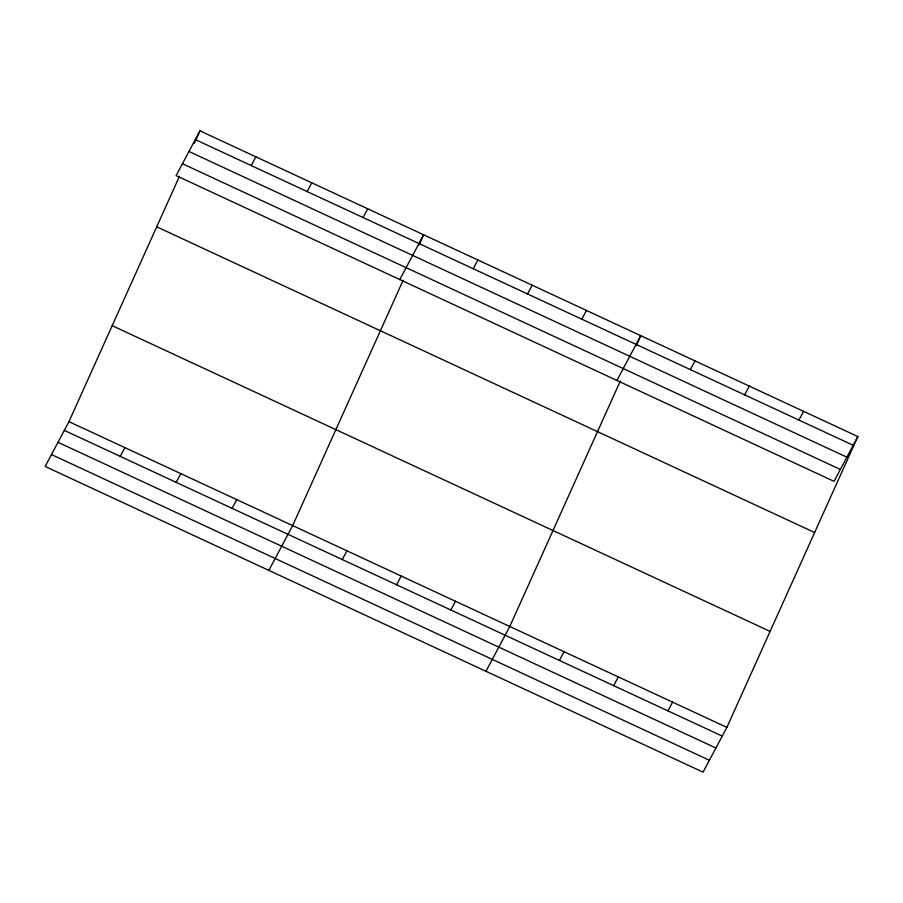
<?xml version="1.0" encoding="UTF-8"?>
<svg xmlns="http://www.w3.org/2000/svg" width="903" height="903" viewBox="0 0 903 903"><rect width="100%" height="100%" fill="white"/><g stroke="black" fill="none" stroke-linecap="round" stroke-linejoin="round"><path stroke-width="1.35" d="M857.85 436.555L834.033 481.344L176.119 175.622L199.935 130.833L857.85 436.555L726.881 727.378L703.065 772.167L45.15 466.445L68.967 421.656L179.46 176.299M194.247 143.464L199.935 130.833M403.156 280.235L292.662 525.602L268.846 570.391M419.071 244.882L423.62 234.78L399.803 279.569M620.259 381.122L509.777 626.49L485.961 671.279M636.186 345.77L640.735 335.668L616.918 380.456M251.203 165.554L255.854 156.817M120.246 456.376L124.885 447.64M307.133 191.549L311.772 182.812M176.164 482.36L180.814 473.623M363.051 217.533L367.702 208.796M232.094 508.355L236.733 499.619M473.251 268.733L477.901 259.996M342.293 559.555L346.933 550.819M527.533 293.96L532.183 285.224M396.575 584.783L401.214 576.046M581.814 319.177L586.453 310.44M450.845 609.999L455.496 601.263M690.366 369.62L695.017 360.884M559.409 660.443L564.048 651.706M744.648 394.848L749.298 386.112M613.679 685.67L618.329 676.934M798.929 420.064L803.568 411.328M667.96 710.887L672.611 702.15M195.285 139.57L853.2 445.292M188.964 151.467L846.879 457.189M182.44 163.725L840.366 469.447M156.716 226.811L814.63 532.522M112.186 325.69L770.101 631.4M68.967 421.656L726.881 727.378M64.316 430.392L722.242 736.103M57.995 442.289L715.91 748.011M51.471 454.548L709.397 760.27"/></g></svg>
